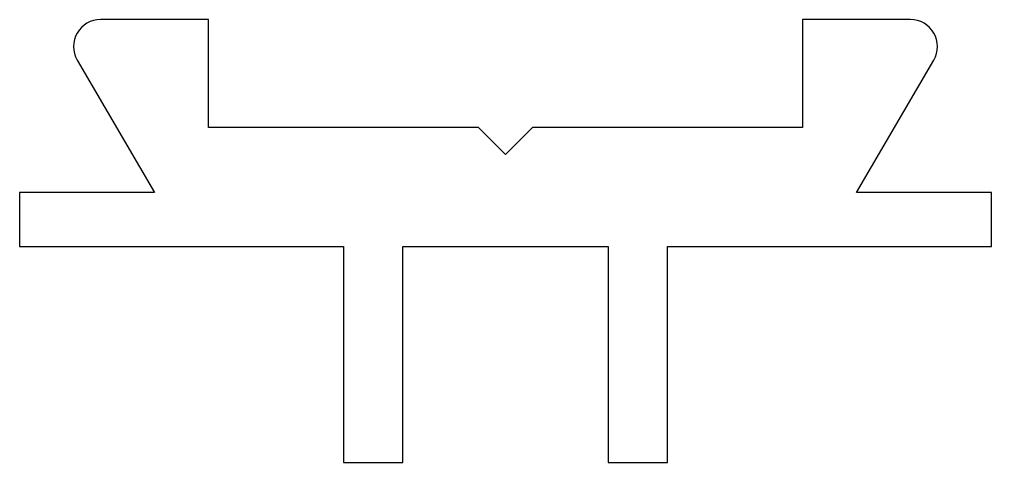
# Model space of a CAD drawing. Extents: x 177.5 to 195.5, y 229.9 to 238.1.
import ezdxf

# ---------------------------------------------------------------- set-up
doc = ezdxf.new("R2010")
doc.units = 0
doc.layers.get('0').update_dxf_attribs({"linetype": 'CONTINUOUS'})

msp = doc.modelspace()

# ---------------------------------------------------------------- linework, layer by layer
msp.add_lwpolyline([(186.017, 236.07), (181.017, 236.07), (181.017, 238.07), (179.017, 238.07, 0.579235), (178.585, 237.318), (180.017, 234.87), (177.517, 234.87), (177.517, 233.87), (183.517, 233.87), (183.517, 229.87), (184.617, 229.87), (184.617, 233.87), (188.417, 233.87), (188.417, 229.87), (189.517, 229.87), (189.517, 233.87), (195.517, 233.87), (195.517, 234.87), (193.017, 234.87), (194.448, 237.318, 0.579235), (194.017, 238.07), (192.017, 238.07), (192.017, 236.07), (187.017, 236.07), (186.517, 235.57)], format="xyb", close=True)

doc.saveas('drawing.dxf')
